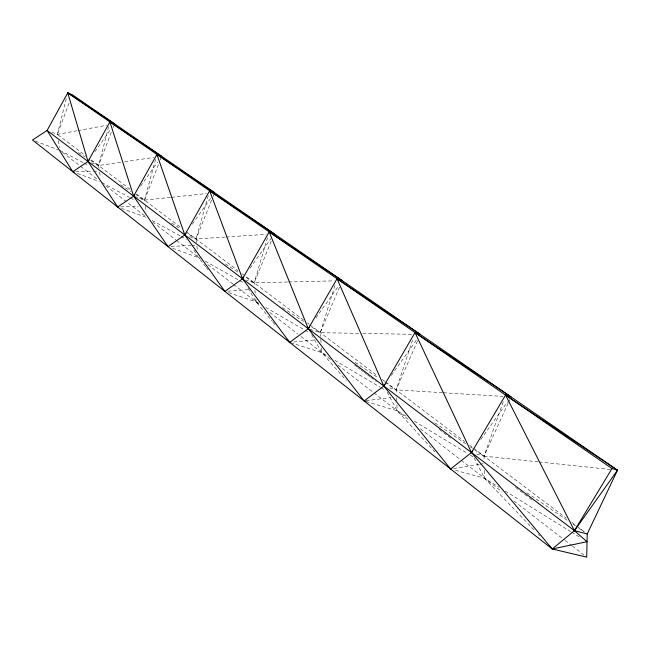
<?xml version="1.0" encoding="UTF-8"?>
<svg xmlns="http://www.w3.org/2000/svg" width="650" height="650" viewBox="0 0 650 650"><rect width="100%" height="100%" fill="white"/><g stroke="black" fill="none" stroke-linecap="round" stroke-linejoin="round"><path stroke-width="0.49" stroke-dasharray="3.25 2.44" d="M66.292 98.654L57.338 134.412L57.631 136.199M108.647 126.791L98.589 165.514L99.019 168.309M155.594 159.266L144.536 200.159L144.942 203.076M208.276 195.618L196.04 238.997L196.463 242.474M267.507 237.689L254.166 282.815L254.532 286.463M334.961 285.504L320.271 332.662L320.572 336.481M412.514 340.226L396.126 389.854L396.329 393.876M503.214 401.765L484.063 456.154L484.128 459.859M69.03 103.196L57.338 134.412L85.646 155.756M111.264 132.34L98.589 165.514L91.544 162.849M113.067 127.603L113.799 125.71M158.389 164.686L144.536 200.159L134.534 196.471M160.209 160.022L160.94 158.153M211.591 200.111L196.04 238.997L189.467 236.641M213.07 196.406L213.809 194.553M271.237 241.231L254.166 282.815L246.123 280.036M339.519 287.162L320.271 332.662L309.221 329.014M417.544 340.917L396.126 389.854L387.611 387.205M508.113 403.268L484.063 456.154L475.353 453.668M508.527 402.35L509.779 399.62M94.933 151.686L110.484 129.553M140.636 186.168L157.576 162.094M192.368 224.185L210.462 198.502M250.047 268.174L270.814 238.745M315.916 317.939L338.756 285.634M391.373 375.391L416.894 339.365M480.789 439.457L507.528 401.798M77.058 130.756L57.338 134.412L51.748 132.259M78.041 130.577L106.633 125.271M453.562 468.52L479.253 464.352M480.244 464.198L483.21 463.71M120.616 162.289L98.589 165.514L90.179 160.152M124.621 161.704L153.66 157.454M366.088 400.717L390.609 397.629M170.544 197.389L144.536 200.159L136.029 194.675M171.543 197.283L206.546 193.554M293.686 341.989L314.771 339.942M227.874 291.176L248.828 289.64M225.127 237.079L196.04 238.997L186.745 232.944M226.135 237.014L266.256 234.366M170.966 246.472L190.824 245.408M191.815 245.359L194.797 245.196M120.608 206.903L138.418 206.245M287.584 282.002L254.166 282.815L244.034 276.161M288.592 281.978L334.165 280.865M75.717 171.632L92.528 171.259M93.511 171.234L98.451 171.121M358.694 333.344L320.271 332.662L309.359 325.414M362.733 333.418L412.279 334.311M442.488 392.689L396.126 389.854L385.247 382.558M443.495 392.754L502.954 396.386M538.241 461.866L484.063 456.154L473.216 448.817M539.24 461.971L610.48 469.479M455.439 470.316L484.477 478.221L499.127 487.289M366.023 401.529L397.223 410.841L405.836 416.057M290.615 342.68L321.864 352.641L327.933 356.249M228.662 292.662L256.116 301.876L259.618 303.899M172.721 248.284L200.029 258.204M121.42 208.374L146.014 217.238M77.488 173.452L99.255 181.504M35.344 141.099L58.102 149.711M60.003 150.426L83.306 162.646M84.207 163.118L88.684 165.466M102.034 182.683L129.439 197.429M130.317 197.909L134.737 200.281M152.206 220.48L180.172 235.918M181.049 236.405L186.29 239.297M205.335 261.202L238.908 280.199M239.793 280.702L243.328 282.701M265.736 307.45L304.192 329.729M305.069 330.241L309.433 332.767M334.88 360.36L379.998 387.108M380.868 387.627L385.206 390.195M414.448 421.273L466.976 453.115M470.421 455.203L473.005 456.771M505.164 491.026L570.659 531.578M571.521 532.114L580.141 537.452M78.406 152.644L85.134 156.934M120.713 184.811L130.926 191.393M171.535 223.039L180.83 229.092M225.469 263.949L238.972 272.829M282.506 307.588L303.485 321.514M355.111 362.359L378.552 378.072M434.858 422.849L465.717 443.739M470.722 447.127L472.387 448.256M526.914 492.733L567.117 520.203M572.975 524.209L575.486 525.923M578.841 528.206L584.699 532.212M91.309 160.03L130.032 189.223M136.476 194.082L180.749 227.467M186.388 231.717L238.022 270.644M242.052 273.691L304.143 320.499M307.369 322.936L308.986 324.147M309.79 324.756L377.569 375.863M382.403 379.511L384.824 381.339M385.637 381.948L464.701 441.561M469.544 445.209L472.769 447.639M473.574 448.248L566.264 518.131M571.903 522.389L575.933 525.428M576.737 526.037L584.797 532.106M354.616 365.056L357.037 366.892M357.841 367.51L360.254 369.346M361.059 369.956L363.472 371.792M364.284 372.401L366.697 374.238M367.502 374.855L369.915 376.691M370.719 377.301L376.358 381.582M439.14 429.301L452.01 439.091M515.531 487.37L532.407 500.191M62.376 152.263L79.788 165.709M80.576 166.319L97.191 179.148M105.974 185.933L145.356 216.344M152.571 221.918L175.817 239.866M176.621 240.484L199.875 258.44M207.911 264.648L232.814 283.879M233.618 284.505L260.13 304.972M269.75 312.398L297.806 334.067M301.015 336.546L330.679 359.45M337.894 365.024L373.173 392.267M373.969 392.884L408.428 419.494M420.436 428.764L460.46 459.672M461.264 460.289L502.044 491.782M514.02 501.036L564.33 539.882M565.126 540.499L571.521 545.431M572.317 546.049L586.69 557.148M474.175 457.868L484.477 478.221L535.47 531.464M538.257 534.381L539.654 535.844M387.181 392.234L397.223 410.841L434.858 451.848M311.691 334.693L321.864 352.641L346.296 380.583M248.072 288.202L256.116 301.876L272.252 321.352M272.894 322.124L274.828 324.464M205.692 266.744L198.266 257.205L193.074 248.649M206.31 267.54L208.171 269.929M58.386 140.741L59.516 147.526M99.588 172.023L100.441 177.58M145.348 205.993L146.153 211.786M196.893 246.017L197.356 249.746M254.914 290.176L255.214 293.101M255.816 298.951L256.116 301.876M320.799 339.357L321.1 343.151M321.482 347.896L321.864 352.641M396.541 397.881L396.695 400.871M396.906 404.861L397.223 410.841M484.331 470.397L484.477 478.221"/><path stroke-width="0.97" d="M587.218 533.934L586.69 557.148L552.232 548.966L32.5 140.026L47.101 130.463L67.746 92.853L72.215 94.681L617.5 470.218L587.218 533.934L574.438 530.692L47.101 130.463L72.751 171.697L74.644 172.396M72.751 171.697L88.018 161.517L109.907 121.956L114.522 123.809L67.746 92.853L88.018 161.517L117.634 207.009L133.624 196.138L134.794 194.472M133.624 196.138L156.91 154.399L161.671 156.284L109.907 121.956L133.624 196.138L167.984 246.634L184.779 234.959L185.941 233.301M184.779 234.959L209.641 190.799L214.549 192.701L156.91 154.399L184.779 234.959L224.876 291.395L242.547 278.801L243.701 277.168M242.547 278.801L269.214 231.928L274.276 233.838L209.641 190.799L242.547 278.801L289.673 342.379L308.303 328.705L309.473 327.056M308.303 328.705L337.066 278.769L342.266 280.662L269.214 231.928L308.303 328.705L364.13 400.961L366.023 401.529M364.13 400.961L383.833 386.035L415.033 332.589L420.371 334.449L337.066 278.769L383.833 386.035L450.596 468.999L471.486 452.562L472.648 450.921M471.486 452.562L505.57 395.086L511.022 396.882L415.033 332.589L471.486 452.562L552.232 548.966L587.031 541.718L574.438 530.692L505.57 395.086L617.5 470.218L574.438 530.692L552.232 548.966L549.437 546.049M574.438 530.692L611.975 468.544L617.5 470.218M88.018 161.517L89.172 159.884M383.833 386.035L384.987 384.394M67.746 92.853L611.975 468.544M448.541 466.765L450.596 468.999M287.089 339.259L289.673 342.379M166.822 245.018L167.984 246.634M116.537 205.359L117.634 207.009"/></g></svg>
